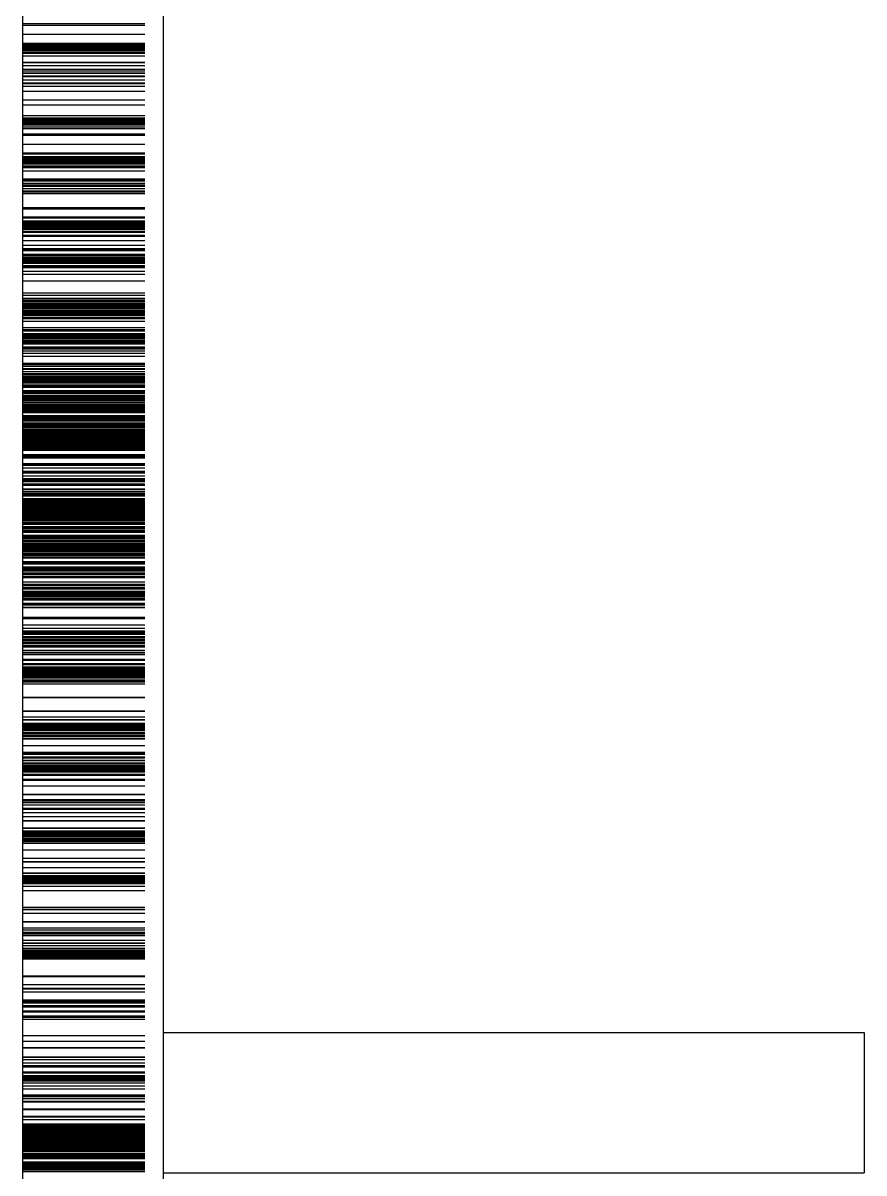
# Model space of a CAD drawing. Extents: x -3282 to 4846, y -1718 to 1845.
# Drawn here: x 4758.6 to 4818.6, y -797.9 to -715.9 of the extents above; entities that cross this region are included whole.
import ezdxf

# ---------------------------------------------------------------- set-up
doc = ezdxf.new("R2010")
doc.units = 0
doc.linetypes.add('DASHED', pattern=[11.05, 8.7, -2.35])
doc.linetypes.add('DOT', pattern=[2.2, 1.1, -1.1])
doc.layers.get('0').update_dxf_attribs({"linetype": 'CONTINUOUS'})
doc.layers.add('INVISIBLE', color=6, linetype='DOT')

msp = doc.modelspace()

# ---------------------------------------------------------------- linework, layer by layer
at = {"color": 1}
for p, q in [((4758.573243, -792.895823), (4758.573243, -638.699746)), ((4768.573243, -638.699746), (4768.573243, -947.0919)), ((4768.573243, -787.895823), (4818.573243, -787.895823)), ((4818.573243, -787.895823), (4818.573243, -797.22595)), ((4758.573243, -947.0919), (4758.573243, -792.895823)), ((4818.573243, -797.22595), (4818.573243, -797.895823)), ((4768.573243, -797.895823), (4818.573243, -797.895823))]:
    msp.add_line(p, q, dxfattribs=at)
at = {"layer": 'INVISIBLE', "linetype": 'DASHED'}
for p, q in [((4758.573243, -715.946836), (4768.573243, -715.946836)), ((4758.573243, -716.070138), (4768.573243, -716.070138)), ((4758.573243, -716.725632), (4768.573243, -716.725632)), ((4758.573243, -717.36122), (4768.573243, -717.36122)), ((4758.573243, -717.378806), (4768.573243, -717.378806)), ((4758.573243, -717.483445), (4768.573243, -717.483445)), ((4758.573243, -717.51783), (4768.573243, -717.51783)), ((4758.573243, -717.530308), (4768.573243, -717.530308)), ((4758.573243, -717.594375), (4768.573243, -717.594375)), ((4758.573243, -717.635494), (4768.573243, -717.635494)), ((4758.573243, -717.640361), (4768.573243, -717.640361)), ((4758.573243, -717.709308), (4768.573243, -717.709308)), ((4758.573243, -717.746087), (4768.573243, -717.746087)), ((4758.573243, -717.798794), (4768.573243, -717.798794)), ((4758.573243, -717.862665), (4768.573243, -717.862665)), ((4758.573243, -717.867559), (4768.573243, -717.867559)), ((4758.573243, -717.980314), (4768.573243, -717.980314)), ((4758.573243, -717.987632), (4768.573243, -717.987632)), ((4758.573243, -718.028687), (4768.573243, -718.028687)), ((4758.573243, -718.074101), (4768.573243, -718.074101)), ((4758.573243, -718.257375), (4768.573243, -718.257375)), ((4758.573243, -718.720882), (4768.573243, -718.720882)), ((4758.573243, -718.747626), (4768.573243, -718.747626)), ((4758.573243, -718.953008), (4768.573243, -718.953008)), ((4758.573243, -719.222327), (4768.573243, -719.222327)), ((4758.573243, -719.327022), (4768.573243, -719.327022)), ((4758.573243, -719.467415), (4768.573243, -719.467415)), ((4758.573243, -719.506793), (4768.573243, -719.506793)), ((4758.573243, -719.676676), (4768.573243, -719.676676)), ((4758.573243, -719.747142), (4768.573243, -719.747142)), ((4758.573243, -719.969096), (4768.573243, -719.969096)), ((4758.573243, -720.191938), (4768.573243, -720.191938)), ((4758.573243, -720.226661), (4768.573243, -720.226661)), ((4758.573243, -720.434244), (4768.573243, -720.434244)), ((4758.573243, -720.791689), (4768.573243, -720.791689)), ((4758.573243, -721.40582), (4768.573243, -721.40582)), ((4758.573243, -721.75328), (4768.573243, -721.75328)), ((4758.573243, -722.504615), (4768.573243, -722.504615)), ((4758.573243, -722.519042), (4768.573243, -722.519042)), ((4758.573243, -722.679902), (4768.573243, -722.679902)), ((4758.573243, -722.713918), (4768.573243, -722.713918)), ((4758.573243, -722.725324), (4768.573243, -722.725324)), ((4758.573243, -722.778636), (4768.573243, -722.778636)), ((4758.573243, -722.809377), (4768.573243, -722.809377)), ((4758.573243, -722.812872), (4768.573243, -722.812872)), ((4758.573243, -722.837561), (4768.573243, -722.837561)), ((4758.573243, -722.859615), (4768.573243, -722.859615)), ((4758.573243, -722.882719), (4768.573243, -722.882719)), ((4758.573243, -722.913959), (4768.573243, -722.913959)), ((4758.573243, -722.94926), (4768.573243, -722.94926)), ((4758.573243, -722.951862), (4768.573243, -722.951862)), ((4758.573243, -723.011608), (4768.573243, -723.011608)), ((4758.573243, -723.030428), (4768.573243, -723.030428)), ((4758.573243, -723.050402), (4768.573243, -723.050402)), ((4758.573243, -723.123133), (4768.573243, -723.123133)), ((4758.573243, -723.12975), (4768.573243, -723.12975)), ((4758.573243, -723.261138), (4768.573243, -723.261138)), ((4758.573243, -723.392401), (4768.573243, -723.392401)), ((4758.573243, -723.424664), (4768.573243, -723.424664)), ((4758.573243, -723.451965), (4768.573243, -723.451965)), ((4758.573243, -723.824375), (4768.573243, -723.824375)), ((4758.573243, -723.90944), (4768.573243, -723.90944)), ((4758.573243, -724.561242), (4768.573243, -724.561242)), ((4758.573243, -725.177717), (4768.573243, -725.177717)), ((4758.573243, -725.243147), (4768.573243, -725.243147)), ((4758.573243, -725.430586), (4768.573243, -725.430586)), ((4758.573243, -725.480173), (4768.573243, -725.480173)), ((4758.573243, -725.497906), (4768.573243, -725.497906)), ((4758.573243, -725.587481), (4768.573243, -725.587481)), ((4758.573243, -725.644001), (4768.573243, -725.644001)), ((4758.573243, -725.65065), (4768.573243, -725.65065)), ((4758.573243, -725.744042), (4768.573243, -725.744042)), ((4758.573243, -725.793399), (4768.573243, -725.793399)), ((4758.573243, -725.863562), (4768.573243, -725.863562)), ((4758.573243, -725.94787), (4768.573243, -725.94787)), ((4758.573243, -725.954301), (4768.573243, -725.954301)), ((4758.573243, -726.110943), (4768.573243, -726.110943)), ((4758.573243, -726.164052), (4768.573243, -726.164052)), ((4758.573243, -726.222564), (4768.573243, -726.222564)), ((4758.573243, -726.456492), (4768.573243, -726.456492)), ((4758.573243, -727.03525), (4768.573243, -727.03525)), ((4758.573243, -727.047042), (4768.573243, -727.047042)), ((4758.573243, -727.088281), (4768.573243, -727.088281)), ((4758.573243, -727.170306), (4768.573243, -727.170306)), ((4758.573243, -727.345652), (4768.573243, -727.345652)), ((4758.573243, -727.453535), (4768.573243, -727.453535)), ((4758.573243, -727.543161), (4768.573243, -727.543161)), ((4758.573243, -727.717557), (4768.573243, -727.717557)), ((4758.573243, -727.883574), (4768.573243, -727.883574)), ((4758.573243, -727.941947), (4768.573243, -727.941947)), ((4758.573243, -728.054339), (4768.573243, -728.054339)), ((4758.573243, -728.07237), (4768.573243, -728.07237)), ((4758.573243, -729.085309), (4768.573243, -729.085309)), ((4758.573243, -729.175225), (4768.573243, -729.175225)), ((4758.573243, -729.734772), (4768.573243, -729.734772)), ((4758.573243, -729.810807), (4768.573243, -729.810807)), ((4758.573243, -730.032461), (4768.573243, -730.032461)), ((4758.573243, -730.081722), (4768.573243, -730.081722)), ((4758.573243, -730.085817), (4768.573243, -730.085817)), ((4758.573243, -730.098505), (4768.573243, -730.098505)), ((4758.573243, -730.161287), (4768.573243, -730.161287)), ((4758.573243, -730.178556), (4768.573243, -730.178556)), ((4758.573243, -730.209898), (4768.573243, -730.209898)), ((4758.573243, -730.225884), (4768.573243, -730.225884)), ((4758.573243, -730.231318), (4768.573243, -730.231318)), ((4758.573243, -730.305081), (4768.573243, -730.305081)), ((4758.573243, -730.342295), (4768.573243, -730.342295)), ((4758.573243, -730.393446), (4768.573243, -730.393446)), ((4758.573243, -730.452453), (4768.573243, -730.452453)), ((4758.573243, -730.456854), (4768.573243, -730.456854)), ((4758.573243, -730.560073), (4768.573243, -730.560073)), ((4758.573243, -730.59349), (4768.573243, -730.59349)), ((4758.573243, -730.629473), (4768.573243, -730.629473)), ((4758.573243, -730.765505), (4768.573243, -730.765505)), ((4758.573243, -730.830347), (4768.573243, -730.830347)), ((4758.573243, -731.056007), (4768.573243, -731.056007)), ((4758.573243, -731.109665), (4768.573243, -731.109665)), ((4758.573243, -731.417834), (4768.573243, -731.417834)), ((4758.573243, -731.75774), (4768.573243, -731.75774)), ((4758.573243, -731.997745), (4768.573243, -731.997745)), ((4758.573243, -732.038423), (4768.573243, -732.038423)), ((4758.573243, -732.148388), (4768.573243, -732.148388)), ((4758.573243, -732.39285), (4768.573243, -732.39285)), ((4758.573243, -732.455472), (4768.573243, -732.455472)), ((4758.573243, -732.477684), (4768.573243, -732.477684)), ((4758.573243, -732.588853), (4768.573243, -732.588853)), ((4758.573243, -732.658303), (4768.573243, -732.658303)), ((4758.573243, -732.666444), (4768.573243, -732.666444)), ((4758.573243, -732.729772), (4768.573243, -732.729772)), ((4758.573243, -732.780264), (4768.573243, -732.780264)), ((4758.573243, -732.839977), (4768.573243, -732.839977)), ((4758.573243, -732.924529), (4768.573243, -732.924529)), ((4758.573243, -733.02559), (4768.573243, -733.02559)), ((4758.573243, -733.033277), (4768.573243, -733.033277)), ((4758.573243, -733.219643), (4768.573243, -733.219643)), ((4758.573243, -733.282484), (4768.573243, -733.282484)), ((4758.573243, -733.306545), (4768.573243, -733.306545)), ((4758.573243, -733.351536), (4768.573243, -733.351536)), ((4758.573243, -733.625893), (4768.573243, -733.625893)), ((4758.573243, -733.834928), (4768.573243, -733.834928)), ((4758.573243, -734.29461), (4768.573243, -734.29461)), ((4758.573243, -735.170147), (4768.573243, -735.170147)), ((4758.573243, -735.321844), (4768.573243, -735.321844)), ((4758.573243, -735.549222), (4768.573243, -735.549222)), ((4758.573243, -735.667267), (4768.573243, -735.667267)), ((4758.573243, -735.707812), (4768.573243, -735.707812)), ((4758.573243, -735.742771), (4768.573243, -735.742771)), ((4758.573243, -735.78833), (4768.573243, -735.78833)), ((4758.573243, -735.897921), (4768.573243, -735.897921)), ((4758.573243, -735.926258), (4768.573243, -735.926258)), ((4758.573243, -736.001193), (4768.573243, -736.001193)), ((4758.573243, -736.005515), (4768.573243, -736.005515)), ((4758.573243, -736.114786), (4768.573243, -736.114786)), ((4758.573243, -736.199019), (4768.573243, -736.199019)), ((4758.573243, -736.23264), (4768.573243, -736.23264)), ((4758.573243, -736.239375), (4768.573243, -736.239375)), ((4758.573243, -736.261371), (4768.573243, -736.261371)), ((4758.573243, -736.282798), (4768.573243, -736.282798)), ((4758.573243, -736.38609), (4768.573243, -736.38609)), ((4758.573243, -736.447937), (4768.573243, -736.447937)), ((4758.573243, -736.455073), (4768.573243, -736.455073)), ((4758.573243, -736.530381), (4768.573243, -736.530381)), ((4758.573243, -736.55263), (4768.573243, -736.55263)), ((4758.573243, -736.591767), (4768.573243, -736.591767)), ((4758.573243, -736.602328), (4768.573243, -736.602328)), ((4758.573243, -736.671155), (4768.573243, -736.671155)), ((4758.573243, -736.751289), (4768.573243, -736.751289)), ((4758.573243, -736.757298), (4768.573243, -736.757298)), ((4758.573243, -736.899477), (4768.573243, -736.899477)), ((4758.573243, -736.946032), (4768.573243, -736.946032)), ((4758.573243, -736.996451), (4768.573243, -736.996451)), ((4758.573243, -737.189839), (4768.573243, -737.189839)), ((4758.573243, -737.620141), (4768.573243, -737.620141)), ((4758.573243, -737.775152), (4768.573243, -737.775152)), ((4758.573243, -737.82022), (4768.573243, -737.82022)), ((4758.573243, -737.8692), (4768.573243, -737.8692)), ((4758.573243, -738.065952), (4768.573243, -738.065952)), ((4758.573243, -738.138872), (4768.573243, -738.138872)), ((4758.573243, -738.164593), (4768.573243, -738.164593)), ((4758.573243, -738.196718), (4768.573243, -738.196718)), ((4758.573243, -738.292498), (4768.573243, -738.292498)), ((4758.573243, -738.371841), (4768.573243, -738.371841)), ((4758.573243, -738.381118), (4768.573243, -738.381118)), ((4758.573243, -738.510359), (4768.573243, -738.510359)), ((4758.573243, -738.577851), (4768.573243, -738.577851)), ((4758.573243, -738.673097), (4768.573243, -738.673097)), ((4758.573243, -738.724358), (4768.573243, -738.724358)), ((4758.573243, -738.786494), (4768.573243, -738.786494)), ((4758.573243, -738.795102), (4768.573243, -738.795102)), ((4758.573243, -738.80211), (4768.573243, -738.80211)), ((4758.573243, -739.003046), (4768.573243, -739.003046)), ((4758.573243, -739.072873), (4768.573243, -739.072873)), ((4758.573243, -739.149448), (4768.573243, -739.149448)), ((4758.573243, -739.298932), (4768.573243, -739.298932)), ((4758.573243, -739.452244), (4768.573243, -739.452244)), ((4758.573243, -739.682785), (4768.573243, -739.682785)), ((4758.573243, -740.181691), (4768.573243, -740.181691)), ((4758.573243, -740.266033), (4768.573243, -740.266033)), ((4758.573243, -740.394235), (4768.573243, -740.394235)), ((4758.573243, -740.548962), (4768.573243, -740.548962)), ((4758.573243, -740.598121), (4768.573243, -740.598121)), ((4758.573243, -740.760424), (4768.573243, -740.760424)), ((4758.573243, -740.910067), (4768.573243, -740.910067)), ((4758.573243, -740.982786), (4768.573243, -740.982786)), ((4758.573243, -741.00792), (4768.573243, -741.00792)), ((4758.573243, -741.129938), (4768.573243, -741.129938)), ((4758.573243, -741.191424), (4768.573243, -741.191424)), ((4758.573243, -741.203601), (4768.573243, -741.203601)), ((4758.573243, -741.212127), (4768.573243, -741.212127)), ((4758.573243, -741.284568), (4768.573243, -741.284568)), ((4758.573243, -741.329215), (4768.573243, -741.329215)), ((4758.573243, -741.389225), (4768.573243, -741.389225)), ((4758.573243, -741.472719), (4768.573243, -741.472719)), ((4758.573243, -741.570479), (4768.573243, -741.570479)), ((4758.573243, -741.577833), (4768.573243, -741.577833)), ((4758.573243, -741.725685), (4768.573243, -741.725685)), ((4758.573243, -741.752759), (4768.573243, -741.752759)), ((4758.573243, -741.810417), (4768.573243, -741.810417)), ((4758.573243, -741.873067), (4768.573243, -741.873067)), ((4758.573243, -741.877522), (4768.573243, -741.877522)), ((4758.573243, -742.11536), (4768.573243, -742.11536)), ((4758.573243, -742.20195), (4768.573243, -742.20195)), ((4758.573243, -742.213551), (4768.573243, -742.213551)), ((4758.573243, -742.281982), (4768.573243, -742.281982)), ((4758.573243, -742.310088), (4768.573243, -742.310088)), ((4758.573243, -742.449137), (4768.573243, -742.449137)), ((4758.573243, -742.534908), (4768.573243, -742.534908)), ((4758.573243, -742.544915), (4768.573243, -742.544915)), ((4758.573243, -742.62555), (4768.573243, -742.62555)), ((4758.573243, -742.666655), (4768.573243, -742.666655)), ((4758.573243, -742.683928), (4768.573243, -742.683928)), ((4758.573243, -742.75625), (4768.573243, -742.75625)), ((4758.573243, -742.858027), (4768.573243, -742.858027)), ((4758.573243, -742.978804), (4768.573243, -742.978804)), ((4758.573243, -742.987956), (4768.573243, -742.987956)), ((4758.573243, -743.10687), (4768.573243, -743.10687)), ((4758.573243, -743.148417), (4768.573243, -743.148417)), ((4758.573243, -743.20839), (4768.573243, -743.20839)), ((4758.573243, -743.282152), (4768.573243, -743.282152)), ((4758.573243, -743.335601), (4768.573243, -743.335601)), ((4758.573243, -743.362902), (4768.573243, -743.362902)), ((4758.573243, -743.432784), (4768.573243, -743.432784)), ((4758.573243, -743.533247), (4768.573243, -743.533247)), ((4758.573243, -743.622213), (4768.573243, -743.622213)), ((4758.573243, -743.680903), (4768.573243, -743.680903)), ((4758.573243, -743.904178), (4768.573243, -743.904178)), ((4758.573243, -743.924295), (4768.573243, -743.924295)), ((4758.573243, -743.95971), (4768.573243, -743.95971)), ((4758.573243, -744.039617), (4768.573243, -744.039617)), ((4758.573243, -744.06736), (4768.573243, -744.06736)), ((4758.573243, -744.141122), (4768.573243, -744.141122)), ((4758.573243, -744.143367), (4768.573243, -744.143367)), ((4758.573243, -744.145823), (4768.573243, -744.145823)), ((4758.573243, -744.202772), (4768.573243, -744.202772)), ((4758.573243, -744.276204), (4768.573243, -744.276204)), ((4758.573243, -744.277203), (4768.573243, -744.277203)), ((4758.573243, -744.285031), (4768.573243, -744.285031)), ((4758.573243, -744.294575), (4768.573243, -744.294575)), ((4758.573243, -744.426077), (4768.573243, -744.426077)), ((4758.573243, -744.439201), (4768.573243, -744.439201)), ((4758.573243, -744.493777), (4768.573243, -744.493777)), ((4758.573243, -744.509231), (4768.573243, -744.509231)), ((4758.573243, -744.523933), (4768.573243, -744.523933)), ((4758.573243, -744.530369), (4768.573243, -744.530369)), ((4758.573243, -744.566304), (4768.573243, -744.566304)), ((4758.573243, -744.570637), (4768.573243, -744.570637)), ((4758.573243, -744.588289), (4768.573243, -744.588289)), ((4758.573243, -744.620083), (4768.573243, -744.620083)), ((4758.573243, -744.622629), (4768.573243, -744.622629)), ((4758.573243, -744.686999), (4768.573243, -744.686999)), ((4758.573243, -744.699401), (4768.573243, -744.699401)), ((4758.573243, -744.703728), (4768.573243, -744.703728)), ((4758.573243, -744.707778), (4768.573243, -744.707778)), ((4758.573243, -744.73299), (4768.573243, -744.73299)), ((4758.573243, -744.866365), (4768.573243, -744.866365)), ((4758.573243, -744.877107), (4768.573243, -744.877107)), ((4758.573243, -744.89279), (4768.573243, -744.89279)), ((4758.573243, -744.905874), (4768.573243, -744.905874)), ((4758.573243, -744.907806), (4768.573243, -744.907806)), ((4758.573243, -744.965556), (4768.573243, -744.965556)), ((4758.573243, -744.974047), (4768.573243, -744.974047)), ((4758.573243, -744.975857), (4768.573243, -744.975857)), ((4758.573243, -745.009129), (4768.573243, -745.009129)), ((4758.573243, -745.046192), (4768.573243, -745.046192)), ((4758.573243, -745.118566), (4768.573243, -745.118566)), ((4758.573243, -745.192556), (4768.573243, -745.192556)), ((4758.573243, -745.214665), (4768.573243, -745.214665)), ((4758.573243, -745.296417), (4768.573243, -745.296417)), ((4758.573243, -745.298268), (4768.573243, -745.298268)), ((4758.573243, -745.326798), (4768.573243, -745.326798)), ((4758.573243, -745.327407), (4768.573243, -745.327407)), ((4758.573243, -745.419296), (4768.573243, -745.419296)), ((4758.573243, -745.428591), (4768.573243, -745.428591)), ((4758.573243, -745.470294), (4768.573243, -745.470294)), ((4758.573243, -745.557555), (4768.573243, -745.557555)), ((4758.573243, -745.567699), (4768.573243, -745.567699)), ((4758.573243, -745.569519), (4768.573243, -745.569519)), ((4758.573243, -745.651881), (4768.573243, -745.651881)), ((4758.573243, -745.707867), (4768.573243, -745.707867)), ((4758.573243, -745.721572), (4768.573243, -745.721572)), ((4758.573243, -745.726354), (4768.573243, -745.726354)), ((4758.573243, -745.727395), (4768.573243, -745.727395)), ((4758.573243, -745.780297), (4768.573243, -745.780297)), ((4758.573243, -745.807751), (4768.573243, -745.807751)), ((4758.573243, -745.881697), (4768.573243, -745.881697)), ((4758.573243, -745.974993), (4768.573243, -745.974993)), ((4758.573243, -746.001305), (4768.573243, -746.001305)), ((4758.573243, -746.01034), (4768.573243, -746.01034)), ((4758.573243, -746.065766), (4768.573243, -746.065766)), ((4758.573243, -746.066847), (4768.573243, -746.066847)), ((4758.573243, -746.127059), (4768.573243, -746.127059)), ((4758.573243, -746.180329), (4768.573243, -746.180329)), ((4758.573243, -746.187567), (4768.573243, -746.187567)), ((4758.573243, -746.226728), (4768.573243, -746.226728)), ((4758.573243, -746.298656), (4768.573243, -746.298656)), ((4758.573243, -746.377142), (4768.573243, -746.377142)), ((4758.573243, -746.6838), (4768.573243, -746.6838)), ((4758.573243, -746.743588), (4768.573243, -746.743588)), ((4758.573243, -746.748903), (4768.573243, -746.748903)), ((4758.573243, -746.831259), (4768.573243, -746.831259)), ((4758.573243, -746.881066), (4768.573243, -746.881066)), ((4758.573243, -746.89719), (4768.573243, -746.89719)), ((4758.573243, -746.922954), (4768.573243, -746.922954)), ((4758.573243, -747.328752), (4768.573243, -747.328752)), ((4758.573243, -747.400565), (4768.573243, -747.400565)), ((4758.573243, -747.429327), (4768.573243, -747.429327)), ((4758.573243, -747.436756), (4768.573243, -747.436756)), ((4758.573243, -747.626817), (4768.573243, -747.626817)), ((4758.573243, -747.874762), (4768.573243, -747.874762)), ((4758.573243, -747.879587), (4768.573243, -747.879587)), ((4758.573243, -747.943732), (4768.573243, -747.943732)), ((4758.573243, -747.989425), (4768.573243, -747.989425)), ((4758.573243, -748.195875), (4768.573243, -748.195875)), ((4758.573243, -748.406306), (4768.573243, -748.406306)), ((4758.573243, -748.407932), (4768.573243, -748.407932)), ((4758.573243, -748.438525), (4768.573243, -748.438525)), ((4758.573243, -748.515154), (4768.573243, -748.515154)), ((4758.573243, -748.599012), (4768.573243, -748.599012)), ((4758.573243, -748.611126), (4768.573243, -748.611126)), ((4758.573243, -748.766665), (4768.573243, -748.766665)), ((4758.573243, -748.774241), (4768.573243, -748.774241)), ((4758.573243, -748.860419), (4768.573243, -748.860419)), ((4758.573243, -748.864882), (4768.573243, -748.864882)), ((4758.573243, -748.878772), (4768.573243, -748.878772)), ((4758.573243, -749.145684), (4768.573243, -749.145684)), ((4758.573243, -749.147429), (4768.573243, -749.147429)), ((4758.573243, -749.296161), (4768.573243, -749.296161)), ((4758.573243, -749.31453), (4768.573243, -749.31453)), ((4758.573243, -749.437403), (4768.573243, -749.437403)), ((4758.573243, -749.448882), (4768.573243, -749.448882)), ((4758.573243, -749.460372), (4768.573243, -749.460372)), ((4758.573243, -749.497199), (4768.573243, -749.497199)), ((4758.573243, -749.510634), (4768.573243, -749.510634)), ((4758.573243, -749.542541), (4768.573243, -749.542541)), ((4758.573243, -749.546767), (4768.573243, -749.546767)), ((4758.573243, -749.551013), (4768.573243, -749.551013)), ((4758.573243, -749.616148), (4768.573243, -749.616148)), ((4758.573243, -749.641451), (4768.573243, -749.641451)), ((4758.573243, -749.835388), (4768.573243, -749.835388)), ((4758.573243, -749.844602), (4768.573243, -749.844602)), ((4758.573243, -749.846223), (4768.573243, -749.846223)), ((4758.573243, -749.892135), (4768.573243, -749.892135)), ((4758.573243, -749.899779), (4768.573243, -749.899779)), ((4758.573243, -749.904975), (4768.573243, -749.904975)), ((4758.573243, -749.917797), (4768.573243, -749.917797)), ((4758.573243, -749.968341), (4768.573243, -749.968341)), ((4758.573243, -749.987271), (4768.573243, -749.987271)), ((4758.573243, -750.069703), (4768.573243, -750.069703)), ((4758.573243, -750.071538), (4768.573243, -750.071538)), ((4758.573243, -750.143312), (4768.573243, -750.143312)), ((4758.573243, -750.200729), (4768.573243, -750.200729)), ((4758.573243, -750.205406), (4768.573243, -750.205406)), ((4758.573243, -750.20948), (4768.573243, -750.20948)), ((4758.573243, -750.287379), (4768.573243, -750.287379)), ((4758.573243, -750.297658), (4768.573243, -750.297658)), ((4758.573243, -750.321415), (4768.573243, -750.321415)), ((4758.573243, -750.384141), (4768.573243, -750.384141)), ((4758.573243, -750.388409), (4768.573243, -750.388409)), ((4758.573243, -750.394121), (4768.573243, -750.394121)), ((4758.573243, -750.399254), (4768.573243, -750.399254)), ((4758.573243, -750.419921), (4768.573243, -750.419921)), ((4758.573243, -750.423953), (4768.573243, -750.423953)), ((4758.573243, -750.494392), (4768.573243, -750.494392)), ((4758.573243, -750.507742), (4768.573243, -750.507742)), ((4758.573243, -750.530293), (4768.573243, -750.530293)), ((4758.573243, -750.557793), (4768.573243, -750.557793)), ((4758.573243, -750.626977), (4768.573243, -750.626977)), ((4758.573243, -750.636876), (4768.573243, -750.636876)), ((4758.573243, -750.641878), (4768.573243, -750.641878)), ((4758.573243, -750.643739), (4768.573243, -750.643739)), ((4758.573243, -750.652446), (4768.573243, -750.652446)), ((4758.573243, -750.660106), (4768.573243, -750.660106)), ((4758.573243, -750.726078), (4768.573243, -750.726078)), ((4758.573243, -750.738739), (4768.573243, -750.738739)), ((4758.573243, -750.779992), (4768.573243, -750.779992)), ((4758.573243, -750.793445), (4768.573243, -750.793445)), ((4758.573243, -750.839094), (4768.573243, -750.839094)), ((4758.573243, -750.862038), (4768.573243, -750.862038)), ((4758.573243, -750.894578), (4768.573243, -750.894578)), ((4758.573243, -750.972849), (4768.573243, -750.972849)), ((4758.573243, -750.976778), (4768.573243, -750.976778)), ((4758.573243, -750.98988), (4768.573243, -750.98988)), ((4758.573243, -750.991727), (4768.573243, -750.991727)), ((4758.573243, -751.062031), (4768.573243, -751.062031)), ((4758.573243, -751.136555), (4768.573243, -751.136555)), ((4758.573243, -751.237465), (4768.573243, -751.237465)), ((4758.573243, -751.247822), (4768.573243, -751.247822)), ((4758.573243, -751.317653), (4768.573243, -751.317653)), ((4758.573243, -751.321548), (4768.573243, -751.321548)), ((4758.573243, -751.351995), (4768.573243, -751.351995)), ((4758.573243, -751.361269), (4768.573243, -751.361269)), ((4758.573243, -751.368911), (4768.573243, -751.368911)), ((4758.573243, -751.491405), (4768.573243, -751.491405)), ((4758.573243, -751.58716), (4768.573243, -751.58716)), ((4758.573243, -751.594782), (4768.573243, -751.594782)), ((4758.573243, -751.660721), (4768.573243, -751.660721)), ((4758.573243, -751.809974), (4768.573243, -751.809974)), ((4758.573243, -751.820184), (4768.573243, -751.820184)), ((4758.573243, -751.825922), (4768.573243, -751.825922)), ((4758.573243, -751.82845), (4768.573243, -751.82845)), ((4758.573243, -751.840666), (4768.573243, -751.840666)), ((4758.573243, -751.850718), (4768.573243, -751.850718)), ((4758.573243, -751.900168), (4768.573243, -751.900168)), ((4758.573243, -751.919737), (4768.573243, -751.919737)), ((4758.573243, -751.922851), (4768.573243, -751.922851)), ((4758.573243, -751.935495), (4768.573243, -751.935495)), ((4758.573243, -751.938733), (4768.573243, -751.938733)), ((4758.573243, -752.050124), (4768.573243, -752.050124)), ((4758.573243, -752.071383), (4768.573243, -752.071383)), ((4758.573243, -752.113549), (4768.573243, -752.113549)), ((4758.573243, -752.134641), (4768.573243, -752.134641)), ((4758.573243, -752.136837), (4768.573243, -752.136837)), ((4758.573243, -752.148055), (4768.573243, -752.148055)), ((4758.573243, -752.153678), (4768.573243, -752.153678)), ((4758.573243, -752.161248), (4768.573243, -752.161248)), ((4758.573243, -752.171399), (4768.573243, -752.171399)), ((4758.573243, -752.233703), (4768.573243, -752.233703)), ((4758.573243, -752.430163), (4768.573243, -752.430163)), ((4758.573243, -752.432051), (4768.573243, -752.432051)), ((4758.573243, -752.439957), (4768.573243, -752.439957)), ((4758.573243, -752.489702), (4768.573243, -752.489702)), ((4758.573243, -752.497212), (4768.573243, -752.497212)), ((4758.573243, -752.535195), (4768.573243, -752.535195)), ((4758.573243, -752.537953), (4768.573243, -752.537953)), ((4758.573243, -752.624705), (4768.573243, -752.624705)), ((4758.573243, -752.634428), (4768.573243, -752.634428)), ((4758.573243, -752.698619), (4768.573243, -752.698619)), ((4758.573243, -752.813926), (4768.573243, -752.813926)), ((4758.573243, -752.823012), (4768.573243, -752.823012)), ((4758.573243, -752.911036), (4768.573243, -752.911036)), ((4758.573243, -753.030861), (4768.573243, -753.030861)), ((4758.573243, -753.067019), (4768.573243, -753.067019)), ((4758.573243, -753.134194), (4768.573243, -753.134194)), ((4758.573243, -753.143741), (4768.573243, -753.143741)), ((4758.573243, -753.257431), (4768.573243, -753.257431)), ((4758.573243, -753.27076), (4768.573243, -753.27076)), ((4758.573243, -753.365654), (4768.573243, -753.365654)), ((4758.573243, -753.371194), (4768.573243, -753.371194)), ((4758.573243, -753.376227), (4768.573243, -753.376227)), ((4758.573243, -753.398448), (4768.573243, -753.398448)), ((4758.573243, -753.412435), (4768.573243, -753.412435)), ((4758.573243, -753.430311), (4768.573243, -753.430311)), ((4758.573243, -753.460744), (4768.573243, -753.460744)), ((4758.573243, -753.465866), (4768.573243, -753.465866)), ((4758.573243, -753.470212), (4768.573243, -753.470212)), ((4758.573243, -753.523944), (4768.573243, -753.523944)), ((4758.573243, -753.532006), (4768.573243, -753.532006)), ((4758.573243, -753.575716), (4768.573243, -753.575716)), ((4758.573243, -753.700797), (4768.573243, -753.700797)), ((4758.573243, -753.801874), (4768.573243, -753.801874)), ((4758.573243, -753.810497), (4768.573243, -753.810497)), ((4758.573243, -753.880884), (4768.573243, -753.880884)), ((4758.573243, -753.889777), (4768.573243, -753.889777)), ((4758.573243, -754.005447), (4768.573243, -754.005447)), ((4758.573243, -754.018687), (4768.573243, -754.018687)), ((4758.573243, -754.03056), (4768.573243, -754.03056)), ((4758.573243, -754.047701), (4768.573243, -754.047701)), ((4758.573243, -754.317579), (4768.573243, -754.317579)), ((4758.573243, -754.409858), (4768.573243, -754.409858)), ((4758.573243, -754.482043), (4768.573243, -754.482043)), ((4758.573243, -754.684266), (4768.573243, -754.684266)), ((4758.573243, -754.693195), (4768.573243, -754.693195)), ((4758.573243, -754.706321), (4768.573243, -754.706321)), ((4758.573243, -754.710796), (4768.573243, -754.710796)), ((4758.573243, -754.729843), (4768.573243, -754.729843)), ((4758.573243, -754.759833), (4768.573243, -754.759833)), ((4758.573243, -754.776226), (4768.573243, -754.776226)), ((4758.573243, -754.82404), (4768.573243, -754.82404)), ((4758.573243, -754.910003), (4768.573243, -754.910003)), ((4758.573243, -754.92308), (4768.573243, -754.92308)), ((4758.573243, -754.980303), (4768.573243, -754.980303)), ((4758.573243, -755.128218), (4768.573243, -755.128218)), ((4758.573243, -755.137913), (4768.573243, -755.137913)), ((4758.573243, -755.207902), (4768.573243, -755.207902)), ((4758.573243, -755.355109), (4768.573243, -755.355109)), ((4758.573243, -755.369196), (4768.573243, -755.369196)), ((4758.573243, -755.435181), (4768.573243, -755.435181)), ((4758.573243, -755.446105), (4768.573243, -755.446105)), ((4758.573243, -755.45098), (4768.573243, -755.45098)), ((4758.573243, -755.459053), (4768.573243, -755.459053)), ((4758.573243, -755.755466), (4768.573243, -755.755466)), ((4758.573243, -755.768309), (4768.573243, -755.768309)), ((4758.573243, -755.928872), (4768.573243, -755.928872)), ((4758.573243, -755.944291), (4768.573243, -755.944291)), ((4758.573243, -755.971321), (4768.573243, -755.971321)), ((4758.573243, -755.99021), (4768.573243, -755.99021)), ((4758.573243, -756.017741), (4768.573243, -756.017741)), ((4758.573243, -756.163256), (4768.573243, -756.163256)), ((4758.573243, -756.204854), (4768.573243, -756.204854)), ((4758.573243, -756.257265), (4768.573243, -756.257265)), ((4758.573243, -756.423463), (4768.573243, -756.423463)), ((4758.573243, -756.431834), (4768.573243, -756.431834)), ((4758.573243, -756.438548), (4768.573243, -756.438548)), ((4758.573243, -756.512927), (4768.573243, -756.512927)), ((4758.573243, -756.58953), (4768.573243, -756.58953)), ((4758.573243, -756.604519), (4768.573243, -756.604519)), ((4758.573243, -756.659656), (4768.573243, -756.659656)), ((4758.573243, -756.749822), (4768.573243, -756.749822)), ((4758.573243, -756.752647), (4768.573243, -756.752647)), ((4758.573243, -756.760523), (4768.573243, -756.760523)), ((4758.573243, -756.843521), (4768.573243, -756.843521)), ((4758.573243, -756.942706), (4768.573243, -756.942706)), ((4758.573243, -756.955948), (4768.573243, -756.955948)), ((4758.573243, -756.98017), (4768.573243, -756.98017)), ((4758.573243, -757.033313), (4768.573243, -757.033313)), ((4758.573243, -757.048062), (4768.573243, -757.048062)), ((4758.573243, -757.284075), (4768.573243, -757.284075)), ((4758.573243, -757.302742), (4768.573243, -757.302742)), ((4758.573243, -757.327338), (4768.573243, -757.327338)), ((4758.573243, -757.341964), (4768.573243, -757.341964)), ((4758.573243, -757.392605), (4768.573243, -757.392605)), ((4758.573243, -757.406358), (4768.573243, -757.406358)), ((4758.573243, -757.563741), (4768.573243, -757.563741)), ((4758.573243, -757.580581), (4768.573243, -757.580581)), ((4758.573243, -757.594742), (4768.573243, -757.594742)), ((4758.573243, -758.292422), (4768.573243, -758.292422)), ((4758.573243, -758.355116), (4768.573243, -758.355116)), ((4758.573243, -758.373546), (4768.573243, -758.373546)), ((4758.573243, -758.827973), (4768.573243, -758.827973)), ((4758.573243, -759.058143), (4768.573243, -759.058143)), ((4758.573243, -759.076385), (4768.573243, -759.076385)), ((4758.573243, -759.269622), (4768.573243, -759.269622)), ((4758.573243, -759.348354), (4768.573243, -759.348354)), ((4758.573243, -759.439707), (4768.573243, -759.439707)), ((4758.573243, -759.506396), (4768.573243, -759.506396)), ((4758.573243, -759.669533), (4768.573243, -759.669533)), ((4758.573243, -759.686565), (4768.573243, -759.686565)), ((4758.573243, -759.694759), (4768.573243, -759.694759)), ((4758.573243, -759.712796), (4768.573243, -759.712796)), ((4758.573243, -759.820594), (4768.573243, -759.820594)), ((4758.573243, -759.893009), (4768.573243, -759.893009)), ((4758.573243, -759.910968), (4768.573243, -759.910968)), ((4758.573243, -759.951471), (4768.573243, -759.951471)), ((4758.573243, -759.956974), (4768.573243, -759.956974)), ((4758.573243, -759.974328), (4768.573243, -759.974328)), ((4758.573243, -760.097088), (4768.573243, -760.097088)), ((4758.573243, -760.105844), (4768.573243, -760.105844)), ((4758.573243, -760.162779), (4768.573243, -760.162779)), ((4758.573243, -760.300803), (4768.573243, -760.300803)), ((4758.573243, -760.307104), (4768.573243, -760.307104)), ((4758.573243, -760.322316), (4768.573243, -760.322316)), ((4758.573243, -760.344369), (4768.573243, -760.344369)), ((4758.573243, -760.375265), (4768.573243, -760.375265)), ((4758.573243, -760.393025), (4768.573243, -760.393025)), ((4758.573243, -760.644442), (4768.573243, -760.644442)), ((4758.573243, -760.662057), (4768.573243, -760.662057)), ((4758.573243, -760.797984), (4768.573243, -760.797984)), ((4758.573243, -760.819206), (4768.573243, -760.819206)), ((4758.573243, -760.939), (4768.573243, -760.939)), ((4758.573243, -761.270107), (4768.573243, -761.270107)), ((4758.573243, -761.290656), (4768.573243, -761.290656)), ((4758.573243, -761.348231), (4768.573243, -761.348231)), ((4758.573243, -761.593263), (4768.573243, -761.593263)), ((4758.573243, -761.617088), (4768.573243, -761.617088)), ((4758.573243, -761.632712), (4768.573243, -761.632712)), ((4758.573243, -761.652823), (4768.573243, -761.652823)), ((4758.573243, -761.818352), (4768.573243, -761.818352)), ((4758.573243, -761.841881), (4768.573243, -761.841881)), ((4758.573243, -761.882108), (4768.573243, -761.882108)), ((4758.573243, -761.932792), (4768.573243, -761.932792)), ((4758.573243, -761.950636), (4768.573243, -761.950636)), ((4758.573243, -762.01078), (4768.573243, -762.01078)), ((4758.573243, -762.025268), (4768.573243, -762.025268)), ((4758.573243, -762.030498), (4768.573243, -762.030498)), ((4758.573243, -762.080767), (4768.573243, -762.080767)), ((4758.573243, -762.141114), (4768.573243, -762.141114)), ((4758.573243, -762.160714), (4768.573243, -762.160714)), ((4758.573243, -762.204387), (4768.573243, -762.204387)), ((4758.573243, -762.25799), (4768.573243, -762.25799)), ((4758.573243, -762.270998), (4768.573243, -762.270998)), ((4758.573243, -762.27732), (4768.573243, -762.27732)), ((4758.573243, -762.301266), (4768.573243, -762.301266)), ((4758.573243, -762.351664), (4768.573243, -762.351664)), ((4758.573243, -762.364311), (4768.573243, -762.364311)), ((4758.573243, -762.424444), (4768.573243, -762.424444)), ((4758.573243, -762.458954), (4768.573243, -762.458954)), ((4758.573243, -762.463008), (4768.573243, -762.463008)), ((4758.573243, -762.499796), (4768.573243, -762.499796)), ((4758.573243, -762.519101), (4768.573243, -762.519101)), ((4758.573243, -762.534997), (4768.573243, -762.534997)), ((4758.573243, -762.55328), (4768.573243, -762.55328)), ((4758.573243, -762.614601), (4768.573243, -762.614601)), ((4758.573243, -762.748445), (4768.573243, -762.748445)), ((4758.573243, -762.76759), (4768.573243, -762.76759)), ((4758.573243, -762.776428), (4768.573243, -762.776428)), ((4758.573243, -762.799927), (4768.573243, -762.799927)), ((4758.573243, -762.819063), (4768.573243, -762.819063)), ((4758.573243, -762.872892), (4768.573243, -762.872892)), ((4758.573243, -762.8917), (4768.573243, -762.8917)), ((4758.573243, -763.026244), (4768.573243, -763.026244)), ((4758.573243, -763.989914), (4768.573243, -763.989914)), ((4758.573243, -764.013018), (4768.573243, -764.013018)), ((4758.573243, -764.962395), (4768.573243, -764.962395)), ((4758.573243, -764.985121), (4768.573243, -764.985121)), ((4758.573243, -765.383889), (4768.573243, -765.383889)), ((4758.573243, -765.589709), (4768.573243, -765.589709)), ((4758.573243, -765.612155), (4768.573243, -765.612155)), ((4758.573243, -765.845314), (4768.573243, -765.845314)), ((4758.573243, -765.931749), (4768.573243, -765.931749)), ((4758.573243, -765.990028), (4768.573243, -765.990028)), ((4758.573243, -766.048926), (4768.573243, -766.048926)), ((4758.573243, -766.140269), (4768.573243, -766.140269)), ((4758.573243, -766.147369), (4768.573243, -766.147369)), ((4758.573243, -766.169528), (4768.573243, -766.169528)), ((4758.573243, -766.262695), (4768.573243, -766.262695)), ((4758.573243, -766.318396), (4768.573243, -766.318396)), ((4758.573243, -766.340453), (4768.573243, -766.340453)), ((4758.573243, -766.373231), (4768.573243, -766.373231)), ((4758.573243, -766.49942), (4768.573243, -766.49942)), ((4758.573243, -766.506854), (4768.573243, -766.506854)), ((4758.573243, -766.548247), (4768.573243, -766.548247)), ((4758.573243, -766.669295), (4768.573243, -766.669295)), ((4758.573243, -766.671056), (4768.573243, -766.671056)), ((4758.573243, -766.725729), (4768.573243, -766.725729)), ((4758.573243, -766.747525), (4768.573243, -766.747525)), ((4758.573243, -766.784462), (4768.573243, -766.784462)), ((4758.573243, -766.942958), (4768.573243, -766.942958)), ((4758.573243, -766.964576), (4768.573243, -766.964576)), ((4758.573243, -767.438897), (4768.573243, -767.438897)), ((4758.573243, -767.916946), (4768.573243, -767.916946)), ((4758.573243, -767.930333), (4768.573243, -767.930333)), ((4758.573243, -767.957172), (4768.573243, -767.957172)), ((4758.573243, -768.03769), (4768.573243, -768.03769)), ((4758.573243, -768.063692), (4768.573243, -768.063692)), ((4758.573243, -768.238964), (4768.573243, -768.238964)), ((4758.573243, -768.264089), (4768.573243, -768.264089)), ((4758.573243, -768.276111), (4768.573243, -768.276111)), ((4758.573243, -768.297777), (4768.573243, -768.297777)), ((4758.573243, -768.308945), (4768.573243, -768.308945)), ((4758.573243, -768.487228), (4768.573243, -768.487228)), ((4758.573243, -768.51163), (4768.573243, -768.51163)), ((4758.573243, -768.661847), (4768.573243, -768.661847)), ((4758.573243, -768.7029), (4768.573243, -768.7029)), ((4758.573243, -768.726824), (4768.573243, -768.726824)), ((4758.573243, -768.831683), (4768.573243, -768.831683)), ((4758.573243, -768.836113), (4768.573243, -768.836113)), ((4758.573243, -768.862399), (4768.573243, -768.862399)), ((4758.573243, -768.947921), (4768.573243, -768.947921)), ((4758.573243, -768.967893), (4768.573243, -768.967893)), ((4758.573243, -768.97141), (4768.573243, -768.97141)), ((4758.573243, -768.995373), (4768.573243, -768.995373)), ((4758.573243, -769.004303), (4768.573243, -769.004303)), ((4758.573243, -769.026316), (4768.573243, -769.026316)), ((4758.573243, -769.036826), (4768.573243, -769.036826)), ((4758.573243, -769.060181), (4768.573243, -769.060181)), ((4758.573243, -769.090482), (4768.573243, -769.090482)), ((4758.573243, -769.1278), (4768.573243, -769.1278)), ((4758.573243, -769.132292), (4768.573243, -769.132292)), ((4758.573243, -769.194734), (4768.573243, -769.194734)), ((4758.573243, -769.238658), (4768.573243, -769.238658)), ((4758.573243, -769.275905), (4768.573243, -769.275905)), ((4758.573243, -769.294731), (4768.573243, -769.294731)), ((4758.573243, -769.317749), (4768.573243, -769.317749)), ((4758.573243, -769.487137), (4768.573243, -769.487137)), ((4758.573243, -769.509964), (4768.573243, -769.509964)), ((4758.573243, -769.526516), (4768.573243, -769.526516)), ((4758.573243, -769.549151), (4768.573243, -769.549151)), ((4758.573243, -769.843802), (4768.573243, -769.843802)), ((4758.573243, -769.871364), (4768.573243, -769.871364)), ((4758.573243, -769.896854), (4768.573243, -769.896854)), ((4758.573243, -770.312205), (4768.573243, -770.312205)), ((4758.573243, -770.897897), (4768.573243, -770.897897)), ((4758.573243, -770.92498), (4768.573243, -770.92498)), ((4758.573243, -771.289018), (4768.573243, -771.289018)), ((4758.573243, -771.385932), (4768.573243, -771.385932)), ((4758.573243, -771.506175), (4768.573243, -771.506175)), ((4758.573243, -771.667746), (4768.573243, -771.667746)), ((4758.573243, -771.910862), (4768.573243, -771.910862)), ((4758.573243, -771.95908), (4768.573243, -771.95908)), ((4758.573243, -771.985611), (4768.573243, -771.985611)), ((4758.573243, -772.208941), (4768.573243, -772.208941)), ((4758.573243, -772.497213), (4768.573243, -772.497213)), ((4758.573243, -772.790499), (4768.573243, -772.790499)), ((4758.573243, -772.816528), (4768.573243, -772.816528)), ((4758.573243, -773.314683), (4768.573243, -773.314683)), ((4758.573243, -773.340352), (4768.573243, -773.340352)), ((4758.573243, -773.524512), (4768.573243, -773.524512)), ((4758.573243, -773.60225), (4768.573243, -773.60225)), ((4758.573243, -773.649573), (4768.573243, -773.649573)), ((4758.573243, -773.763318), (4768.573243, -773.763318)), ((4758.573243, -773.769015), (4768.573243, -773.769015)), ((4758.573243, -773.794328), (4768.573243, -773.794328)), ((4758.573243, -773.868792), (4768.573243, -773.868792)), ((4758.573243, -773.905345), (4768.573243, -773.905345)), ((4758.573243, -773.930535), (4768.573243, -773.930535)), ((4758.573243, -773.948653), (4768.573243, -773.948653)), ((4758.573243, -774.055402), (4768.573243, -774.055402)), ((4758.573243, -774.061189), (4768.573243, -774.061189)), ((4758.573243, -774.08523), (4768.573243, -774.08523)), ((4758.573243, -774.177711), (4768.573243, -774.177711)), ((4758.573243, -774.187457), (4768.573243, -774.187457)), ((4758.573243, -774.219952), (4768.573243, -774.219952)), ((4758.573243, -774.244831), (4768.573243, -774.244831)), ((4758.573243, -774.375739), (4768.573243, -774.375739)), ((4758.573243, -774.400414), (4768.573243, -774.400414)), ((4758.573243, -774.884072), (4768.573243, -774.884072)), ((4758.573243, -775.478826), (4768.573243, -775.478826)), ((4758.573243, -775.695429), (4768.573243, -775.695429)), ((4758.573243, -775.719971), (4768.573243, -775.719971)), ((4758.573243, -776.132395), (4768.573243, -776.132395)), ((4758.573243, -776.517783), (4768.573243, -776.517783)), ((4758.573243, -776.542564), (4768.573243, -776.542564)), ((4758.573243, -776.709397), (4768.573243, -776.709397)), ((4758.573243, -776.757567), (4768.573243, -776.757567)), ((4758.573243, -776.771122), (4768.573243, -776.771122)), ((4758.573243, -776.785496), (4768.573243, -776.785496)), ((4758.573243, -776.798311), (4768.573243, -776.798311)), ((4758.573243, -776.830434), (4768.573243, -776.830434)), ((4758.573243, -776.839484), (4768.573243, -776.839484)), ((4758.573243, -776.857127), (4768.573243, -776.857127)), ((4758.573243, -776.868298), (4768.573243, -776.868298)), ((4758.573243, -776.881871), (4768.573243, -776.881871)), ((4758.573243, -776.893066), (4768.573243, -776.893066)), ((4758.573243, -776.896732), (4768.573243, -776.896732)), ((4758.573243, -776.931701), (4768.573243, -776.931701)), ((4758.573243, -776.954543), (4768.573243, -776.954543)), ((4758.573243, -776.956284), (4768.573243, -776.956284)), ((4758.573243, -776.957934), (4768.573243, -776.957934)), ((4758.573243, -776.975291), (4768.573243, -776.975291)), ((4758.573243, -777.000308), (4768.573243, -777.000308)), ((4758.573243, -777.00138), (4768.573243, -777.00138)), ((4758.573243, -777.016984), (4768.573243, -777.016984)), ((4758.573243, -777.02338), (4768.573243, -777.02338)), ((4758.573243, -777.025845), (4768.573243, -777.025845)), ((4758.573243, -777.029955), (4768.573243, -777.029955)), ((4758.573243, -777.073655), (4768.573243, -777.073655)), ((4758.573243, -777.086805), (4768.573243, -777.086805)), ((4758.573243, -777.121106), (4768.573243, -777.121106)), ((4758.573243, -777.127614), (4768.573243, -777.127614)), ((4758.573243, -777.146872), (4768.573243, -777.146872)), ((4758.573243, -777.25066), (4768.573243, -777.25066)), ((4758.573243, -777.274413), (4768.573243, -777.274413)), ((4758.573243, -777.276131), (4768.573243, -777.276131)), ((4758.573243, -777.468054), (4768.573243, -777.468054)), ((4758.573243, -777.772227), (4768.573243, -777.772227)), ((4758.573243, -778.966756), (4768.573243, -778.966756)), ((4758.573243, -779.101824), (4768.573243, -779.101824)), ((4758.573243, -779.131919), (4768.573243, -779.131919)), ((4758.573243, -779.386204), (4768.573243, -779.386204)), ((4758.573243, -779.980781), (4768.573243, -779.980781)), ((4758.573243, -780.010263), (4768.573243, -780.010263)), ((4758.573243, -780.425312), (4768.573243, -780.425312)), ((4758.573243, -780.575392), (4768.573243, -780.575392)), ((4758.573243, -780.752246), (4768.573243, -780.752246)), ((4758.573243, -780.843282), (4768.573243, -780.843282)), ((4758.573243, -780.87208), (4768.573243, -780.87208)), ((4758.573243, -780.979959), (4768.573243, -780.979959)), ((4758.573243, -781.30936), (4768.573243, -781.30936)), ((4758.573243, -781.497302), (4768.573243, -781.497302)), ((4758.573243, -781.525496), (4768.573243, -781.525496)), ((4758.573243, -781.699604), (4768.573243, -781.699604)), ((4758.573243, -781.895446), (4768.573243, -781.895446)), ((4758.573243, -781.923217), (4768.573243, -781.923217)), ((4758.573243, -782.050329), (4768.573243, -782.050329)), ((4758.573243, -782.067562), (4768.573243, -782.067562)), ((4758.573243, -782.115973), (4768.573243, -782.115973)), ((4758.573243, -782.15027), (4768.573243, -782.15027)), ((4758.573243, -782.22255), (4768.573243, -782.22255)), ((4758.573243, -782.226594), (4768.573243, -782.226594)), ((4758.573243, -782.253954), (4768.573243, -782.253954)), ((4758.573243, -782.306461), (4768.573243, -782.306461)), ((4758.573243, -782.322268), (4768.573243, -782.322268)), ((4758.573243, -782.349491), (4768.573243, -782.349491)), ((4758.573243, -782.352157), (4768.573243, -782.352157)), ((4758.573243, -782.4348), (4768.573243, -782.4348)), ((4758.573243, -782.438687), (4768.573243, -782.438687)), ((4758.573243, -782.444327), (4768.573243, -782.444327)), ((4758.573243, -782.504198), (4768.573243, -782.504198)), ((4758.573243, -782.521504), (4768.573243, -782.521504)), ((4758.573243, -782.5304), (4768.573243, -782.5304)), ((4758.573243, -782.557275), (4768.573243, -782.557275)), ((4758.573243, -782.617936), (4768.573243, -782.617936)), ((4758.573243, -782.64459), (4768.573243, -782.64459)), ((4758.573243, -783.866487), (4768.573243, -783.866487)), ((4758.573243, -783.892832), (4768.573243, -783.892832)), ((4758.573243, -784.472006), (4768.573243, -784.472006)), ((4758.573243, -784.747061), (4768.573243, -784.747061)), ((4758.573243, -784.773528), (4768.573243, -784.773528)), ((4758.573243, -784.99358), (4768.573243, -784.99358)), ((4758.573243, -785.561998), (4768.573243, -785.561998)), ((4758.573243, -785.60956), (4768.573243, -785.60956)), ((4758.573243, -785.612661), (4768.573243, -785.612661)), ((4758.573243, -785.612992), (4768.573243, -785.612992)), ((4758.573243, -785.62313), (4768.573243, -785.62313)), ((4758.573243, -785.625881), (4768.573243, -785.625881)), ((4758.573243, -785.627515), (4768.573243, -785.627515)), ((4758.573243, -785.637242), (4768.573243, -785.637242)), ((4758.573243, -785.641309), (4768.573243, -785.641309)), ((4758.573243, -785.644081), (4768.573243, -785.644081)), ((4758.573243, -785.655738), (4768.573243, -785.655738)), ((4758.573243, -785.660104), (4768.573243, -785.660104)), ((4758.573243, -785.661018), (4768.573243, -785.661018)), ((4758.573243, -785.6643), (4768.573243, -785.6643)), ((4758.573243, -785.688398), (4768.573243, -785.688398)), ((4758.573243, -785.69451), (4768.573243, -785.69451)), ((4758.573243, -785.721593), (4768.573243, -785.721593)), ((4758.573243, -785.759742), (4768.573243, -785.759742)), ((4758.573243, -785.78853), (4768.573243, -785.78853)), ((4758.573243, -785.98149), (4768.573243, -785.98149)), ((4758.573243, -786.011002), (4768.573243, -786.011002)), ((4758.573243, -786.058755), (4768.573243, -786.058755)), ((4758.573243, -786.343016), (4768.573243, -786.343016)), ((4758.573243, -786.373384), (4768.573243, -786.373384)), ((4758.573243, -786.415103), (4768.573243, -786.415103)), ((4758.573243, -786.702325), (4768.573243, -786.702325)), ((4758.573243, -786.764992), (4768.573243, -786.764992)), ((4758.573243, -786.796153), (4768.573243, -786.796153)), ((4758.573243, -786.956287), (4768.573243, -786.956287)), ((4758.573243, -788.104519), (4768.573243, -788.104519)), ((4758.573243, -788.526021), (4768.573243, -788.526021)), ((4758.573243, -788.962711), (4768.573243, -788.962711)), ((4758.573243, -788.994023), (4768.573243, -788.994023)), ((4758.573243, -789.62236), (4768.573243, -789.62236)), ((4758.573243, -789.628114), (4768.573243, -789.628114)), ((4758.573243, -789.658708), (4768.573243, -789.658708)), ((4758.573243, -789.824876), (4768.573243, -789.824876)), ((4758.573243, -790.052907), (4768.573243, -790.052907)), ((4758.573243, -790.05748), (4768.573243, -790.05748)), ((4758.573243, -790.254238), (4768.573243, -790.254238)), ((4758.573243, -790.283905), (4768.573243, -790.283905)), ((4758.573243, -790.350225), (4768.573243, -790.350225)), ((4758.573243, -790.702275), (4768.573243, -790.702275)), ((4758.573243, -790.731402), (4768.573243, -790.731402)), ((4758.573243, -790.764306), (4768.573243, -790.764306)), ((4758.573243, -790.956979), (4768.573243, -790.956979)), ((4758.573243, -790.985638), (4768.573243, -790.985638)), ((4758.573243, -791.050146), (4768.573243, -791.050146)), ((4758.573243, -791.100827), (4768.573243, -791.100827)), ((4758.573243, -791.1206), (4768.573243, -791.1206)), ((4758.573243, -791.148255), (4768.573243, -791.148255)), ((4758.573243, -791.150196), (4768.573243, -791.150196)), ((4758.573243, -791.178682), (4768.573243, -791.178682)), ((4758.573243, -791.201307), (4768.573243, -791.201307)), ((4758.573243, -791.206936), (4768.573243, -791.206936)), ((4758.573243, -791.21647), (4768.573243, -791.21647)), ((4758.573243, -791.229373), (4768.573243, -791.229373)), ((4758.573243, -791.244813), (4768.573243, -791.244813)), ((4758.573243, -791.260204), (4768.573243, -791.260204)), ((4758.573243, -791.271395), (4768.573243, -791.271395)), ((4758.573243, -791.273213), (4768.573243, -791.273213)), ((4758.573243, -791.284849), (4768.573243, -791.284849)), ((4758.573243, -791.293867), (4768.573243, -791.293867)), ((4758.573243, -791.308958), (4768.573243, -791.308958)), ((4758.573243, -791.321563), (4768.573243, -791.321563)), ((4758.573243, -791.336795), (4768.573243, -791.336795)), ((4758.573243, -791.495485), (4768.573243, -791.495485)), ((4758.573243, -791.690665), (4768.573243, -791.690665)), ((4758.573243, -791.912875), (4768.573243, -791.912875)), ((4758.573243, -792.353121), (4768.573243, -792.353121)), ((4758.573243, -792.432171), (4768.573243, -792.432171)), ((4758.573243, -792.459166), (4768.573243, -792.459166)), ((4758.573243, -792.595771), (4768.573243, -792.595771)), ((4758.573243, -792.802221), (4768.573243, -792.802221)), ((4758.573243, -792.847914), (4768.573243, -792.847914)), ((4758.573243, -793.33248), (4768.573243, -793.33248)), ((4758.573243, -793.359475), (4768.573243, -793.359475)), ((4758.573243, -793.391081), (4768.573243, -793.391081)), ((4758.573243, -793.868692), (4768.573243, -793.868692)), ((4758.573243, -793.894457), (4768.573243, -793.894457)), ((4758.573243, -793.91058), (4768.573243, -793.91058)), ((4758.573243, -794.100981), (4768.573243, -794.100981)), ((4758.573243, -794.107844), (4768.573243, -794.107844)), ((4758.573243, -794.414504), (4768.573243, -794.414504)), ((4758.573243, -794.454852), (4768.573243, -794.454852)), ((4758.573243, -794.470083), (4768.573243, -794.470083)), ((4758.573243, -794.48232), (4768.573243, -794.48232)), ((4758.573243, -794.49299), (4768.573243, -794.49299)), ((4758.573243, -794.49778), (4768.573243, -794.49778)), ((4758.573243, -794.506797), (4768.573243, -794.506797)), ((4758.573243, -794.518433), (4768.573243, -794.518433)), ((4758.573243, -794.520251), (4768.573243, -794.520251)), ((4758.573243, -794.531442), (4768.573243, -794.531442)), ((4758.573243, -794.546833), (4768.573243, -794.546833)), ((4758.573243, -794.562274), (4768.573243, -794.562274)), ((4758.573243, -794.564919), (4768.573243, -794.564919)), ((4758.573243, -794.575176), (4768.573243, -794.575176)), ((4758.573243, -794.584711), (4768.573243, -794.584711)), ((4758.573243, -794.590339), (4768.573243, -794.590339)), ((4758.573243, -794.612965), (4768.573243, -794.612965)), ((4758.573243, -794.641177), (4768.573243, -794.641177)), ((4758.573243, -794.643391), (4768.573243, -794.643391)), ((4758.573243, -794.66459), (4768.573243, -794.66459)), ((4758.573243, -794.671046), (4768.573243, -794.671046)), ((4758.573243, -794.690819), (4768.573243, -794.690819)), ((4758.573243, -794.7415), (4768.573243, -794.7415)), ((4758.573243, -794.781306), (4768.573243, -794.781306)), ((4758.573243, -794.790339), (4768.573243, -794.790339)), ((4758.573243, -794.806008), (4768.573243, -794.806008)), ((4758.573243, -794.816653), (4768.573243, -794.816653)), ((4758.573243, -794.834667), (4768.573243, -794.834667)), ((4758.573243, -794.909949), (4768.573243, -794.909949)), ((4758.573243, -794.983896), (4768.573243, -794.983896)), ((4758.573243, -795.011353), (4768.573243, -795.011353)), ((4758.573243, -795.02733), (4768.573243, -795.02733)), ((4758.573243, -795.060244), (4768.573243, -795.060244)), ((4758.573243, -795.065292), (4768.573243, -795.065292)), ((4758.573243, -795.083779), (4768.573243, -795.083779)), ((4758.573243, -795.089371), (4768.573243, -795.089371)), ((4758.573243, -795.139765), (4768.573243, -795.139765)), ((4758.573243, -795.222127), (4768.573243, -795.222127)), ((4758.573243, -795.223948), (4768.573243, -795.223948)), ((4758.573243, -795.234092), (4768.573243, -795.234092)), ((4758.573243, -795.321352), (4768.573243, -795.321352)), ((4758.573243, -795.363056), (4768.573243, -795.363056)), ((4758.573243, -795.372353), (4768.573243, -795.372353)), ((4758.573243, -795.441422), (4768.573243, -795.441422)), ((4758.573243, -795.464239), (4768.573243, -795.464239)), ((4758.573243, -795.464846), (4768.573243, -795.464846)), ((4758.573243, -795.493378), (4768.573243, -795.493378)), ((4758.573243, -795.495229), (4768.573243, -795.495229)), ((4758.573243, -795.507602), (4768.573243, -795.507602)), ((4758.573243, -795.537408), (4768.573243, -795.537408)), ((4758.573243, -795.576982), (4768.573243, -795.576982)), ((4758.573243, -795.599085), (4768.573243, -795.599085)), ((4758.573243, -795.673081), (4768.573243, -795.673081)), ((4758.573243, -795.734165), (4768.573243, -795.734165)), ((4758.573243, -795.745455), (4768.573243, -795.745455)), ((4758.573243, -795.782518), (4768.573243, -795.782518)), ((4758.573243, -795.81579), (4768.573243, -795.81579)), ((4758.573243, -795.8176), (4768.573243, -795.8176)), ((4758.573243, -795.826091), (4768.573243, -795.826091)), ((4758.573243, -795.88384), (4768.573243, -795.88384)), ((4758.573243, -795.914539), (4768.573243, -795.914539)), ((4758.573243, -795.925281), (4768.573243, -795.925281)), ((4758.573243, -795.96677), (4768.573243, -795.96677)), ((4758.573243, -796.058656), (4768.573243, -796.058656)), ((4758.573243, -796.083869), (4768.573243, -796.083869)), ((4758.573243, -796.087918), (4768.573243, -796.087918)), ((4758.573243, -796.092244), (4768.573243, -796.092244)), ((4758.573243, -796.132938), (4768.573243, -796.132938)), ((4758.573243, -796.163532), (4768.573243, -796.163532)), ((4758.573243, -796.169284), (4768.573243, -796.169284)), ((4758.573243, -796.171564), (4768.573243, -796.171564)), ((4758.573243, -796.203358), (4768.573243, -796.203358)), ((4758.573243, -796.297874), (4768.573243, -796.297874)), ((4758.573243, -796.352445), (4768.573243, -796.352445)), ((4758.573243, -796.365569), (4768.573243, -796.365569)), ((4758.573243, -796.497071), (4768.573243, -796.497071)), ((4758.573243, -796.506615), (4768.573243, -796.506615)), ((4758.573243, -796.514443), (4768.573243, -796.514443)), ((4758.573243, -796.515442), (4768.573243, -796.515442)), ((4758.573243, -796.588874), (4768.573243, -796.588874)), ((4758.573243, -796.645823), (4768.573243, -796.645823)), ((4758.573243, -796.648279), (4768.573243, -796.648279)), ((4758.573243, -796.650524), (4768.573243, -796.650524)), ((4758.573243, -796.724286), (4768.573243, -796.724286)), ((4758.573243, -796.752029), (4768.573243, -796.752029)), ((4758.573243, -796.797623), (4768.573243, -796.797623)), ((4758.573243, -796.828935), (4768.573243, -796.828935)), ((4758.573243, -796.831936), (4768.573243, -796.831936)), ((4758.573243, -796.887468), (4768.573243, -796.887468)), ((4758.573243, -797.110746), (4768.573243, -797.110746)), ((4758.573243, -797.169434), (4768.573243, -797.169434)), ((4758.573243, -797.265625), (4768.573243, -797.265625)), ((4758.573243, -797.358863), (4768.573243, -797.358863)), ((4758.573243, -797.428744), (4768.573243, -797.428744)), ((4758.573243, -797.456045), (4768.573243, -797.456045)), ((4758.573243, -797.509495), (4768.573243, -797.509495)), ((4758.573243, -797.583257), (4768.573243, -797.583257)), ((4758.573243, -797.64323), (4768.573243, -797.64323)), ((4758.573243, -797.684777), (4768.573243, -797.684777)), ((4758.573243, -797.687127), (4768.573243, -797.687127)), ((4758.573243, -797.803691), (4768.573243, -797.803691)), ((4758.573243, -797.812844), (4768.573243, -797.812844))]:
    msp.add_line(p, q, dxfattribs=at)

doc.saveas('drawing.dxf')
